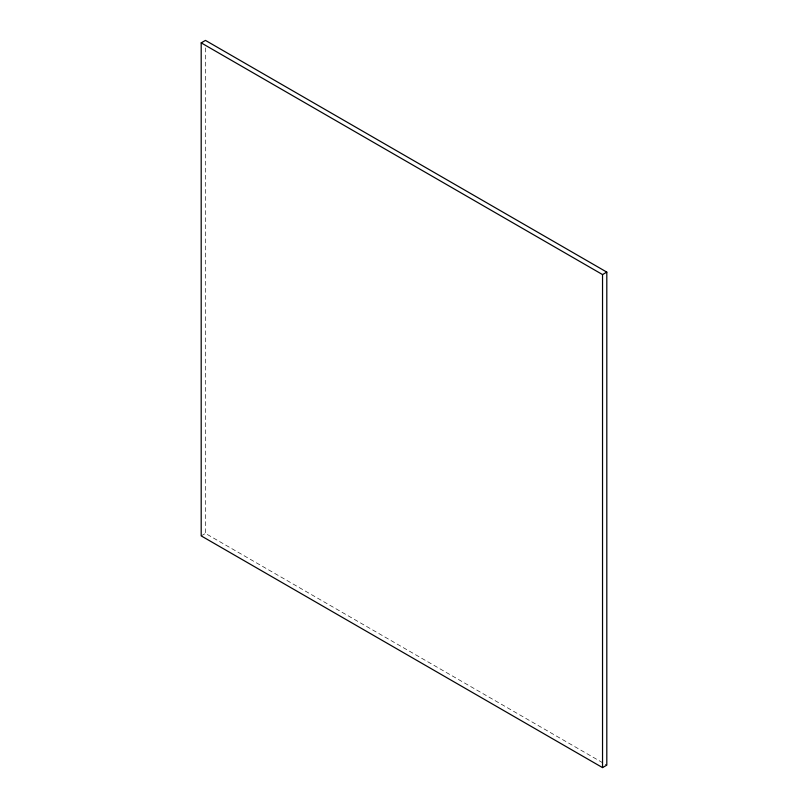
<?xml version="1.0" encoding="UTF-8"?>
<svg xmlns="http://www.w3.org/2000/svg" width="808" height="808" viewBox="0 0 808 808"><rect width="100%" height="100%" fill="white"/><g stroke="black" fill="none" stroke-linecap="round" stroke-linejoin="round"><path stroke-width="0.61" stroke-dasharray="4.04 3.03" d="M201.192 535.886L205.464 533.421L606.808 765.136M205.464 47.965L205.464 533.421"/><path stroke-width="1.21" d="M201.192 42.864L205.464 40.4L606.808 272.114L606.808 765.136L602.536 767.6L201.192 535.886L201.192 42.864L602.536 274.579L606.808 272.114M602.536 274.579L602.536 767.6"/></g></svg>
